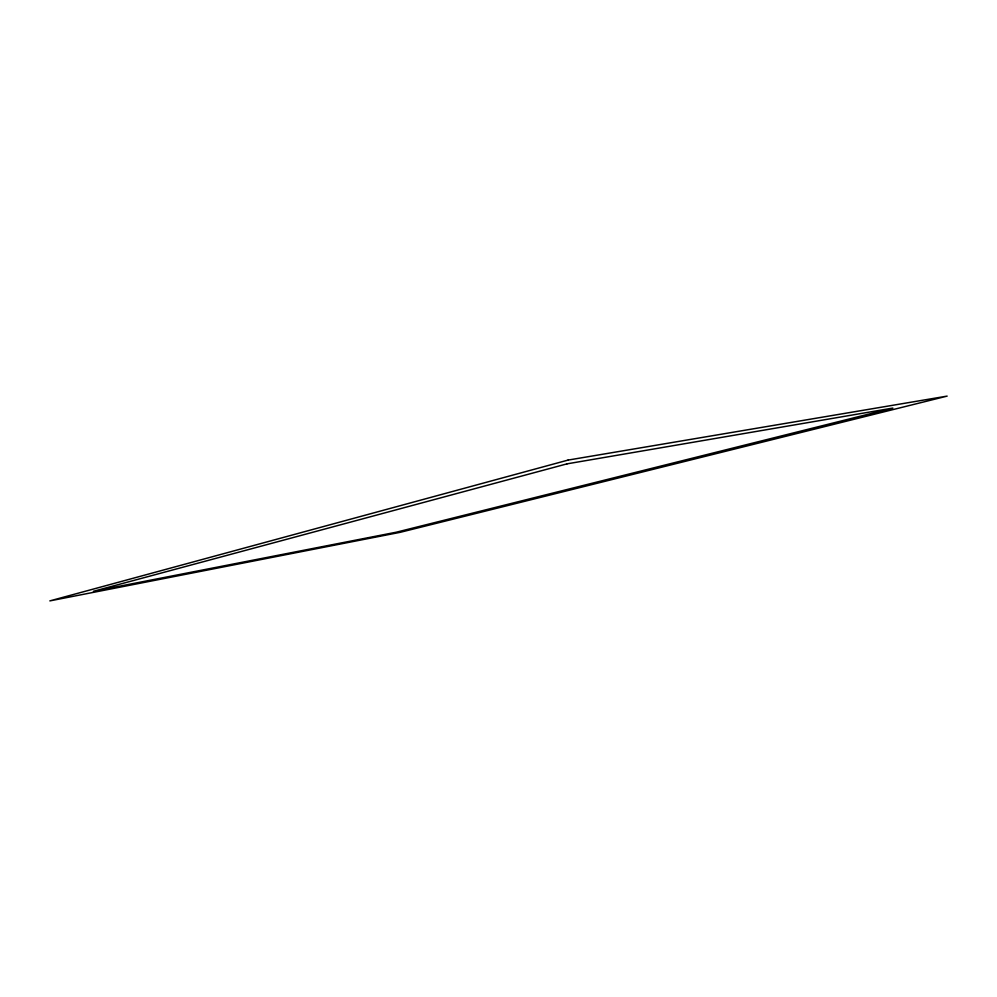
<?xml version="1.0" encoding="UTF-8"?>
<svg xmlns="http://www.w3.org/2000/svg" width="997" height="997" viewBox="0 0 997 997"><rect width="100%" height="100%" fill="white"/><g stroke="black" fill="none" stroke-linecap="round" stroke-linejoin="round"><path stroke-width="1.5" d="M568.053 460.091L49.85 600.892L400.196 532.323L947.15 396.108L568.053 460.091M567.019 463.854L93.394 591.308L396.258 532.211L892.863 408.072L567.019 463.854"/></g></svg>
